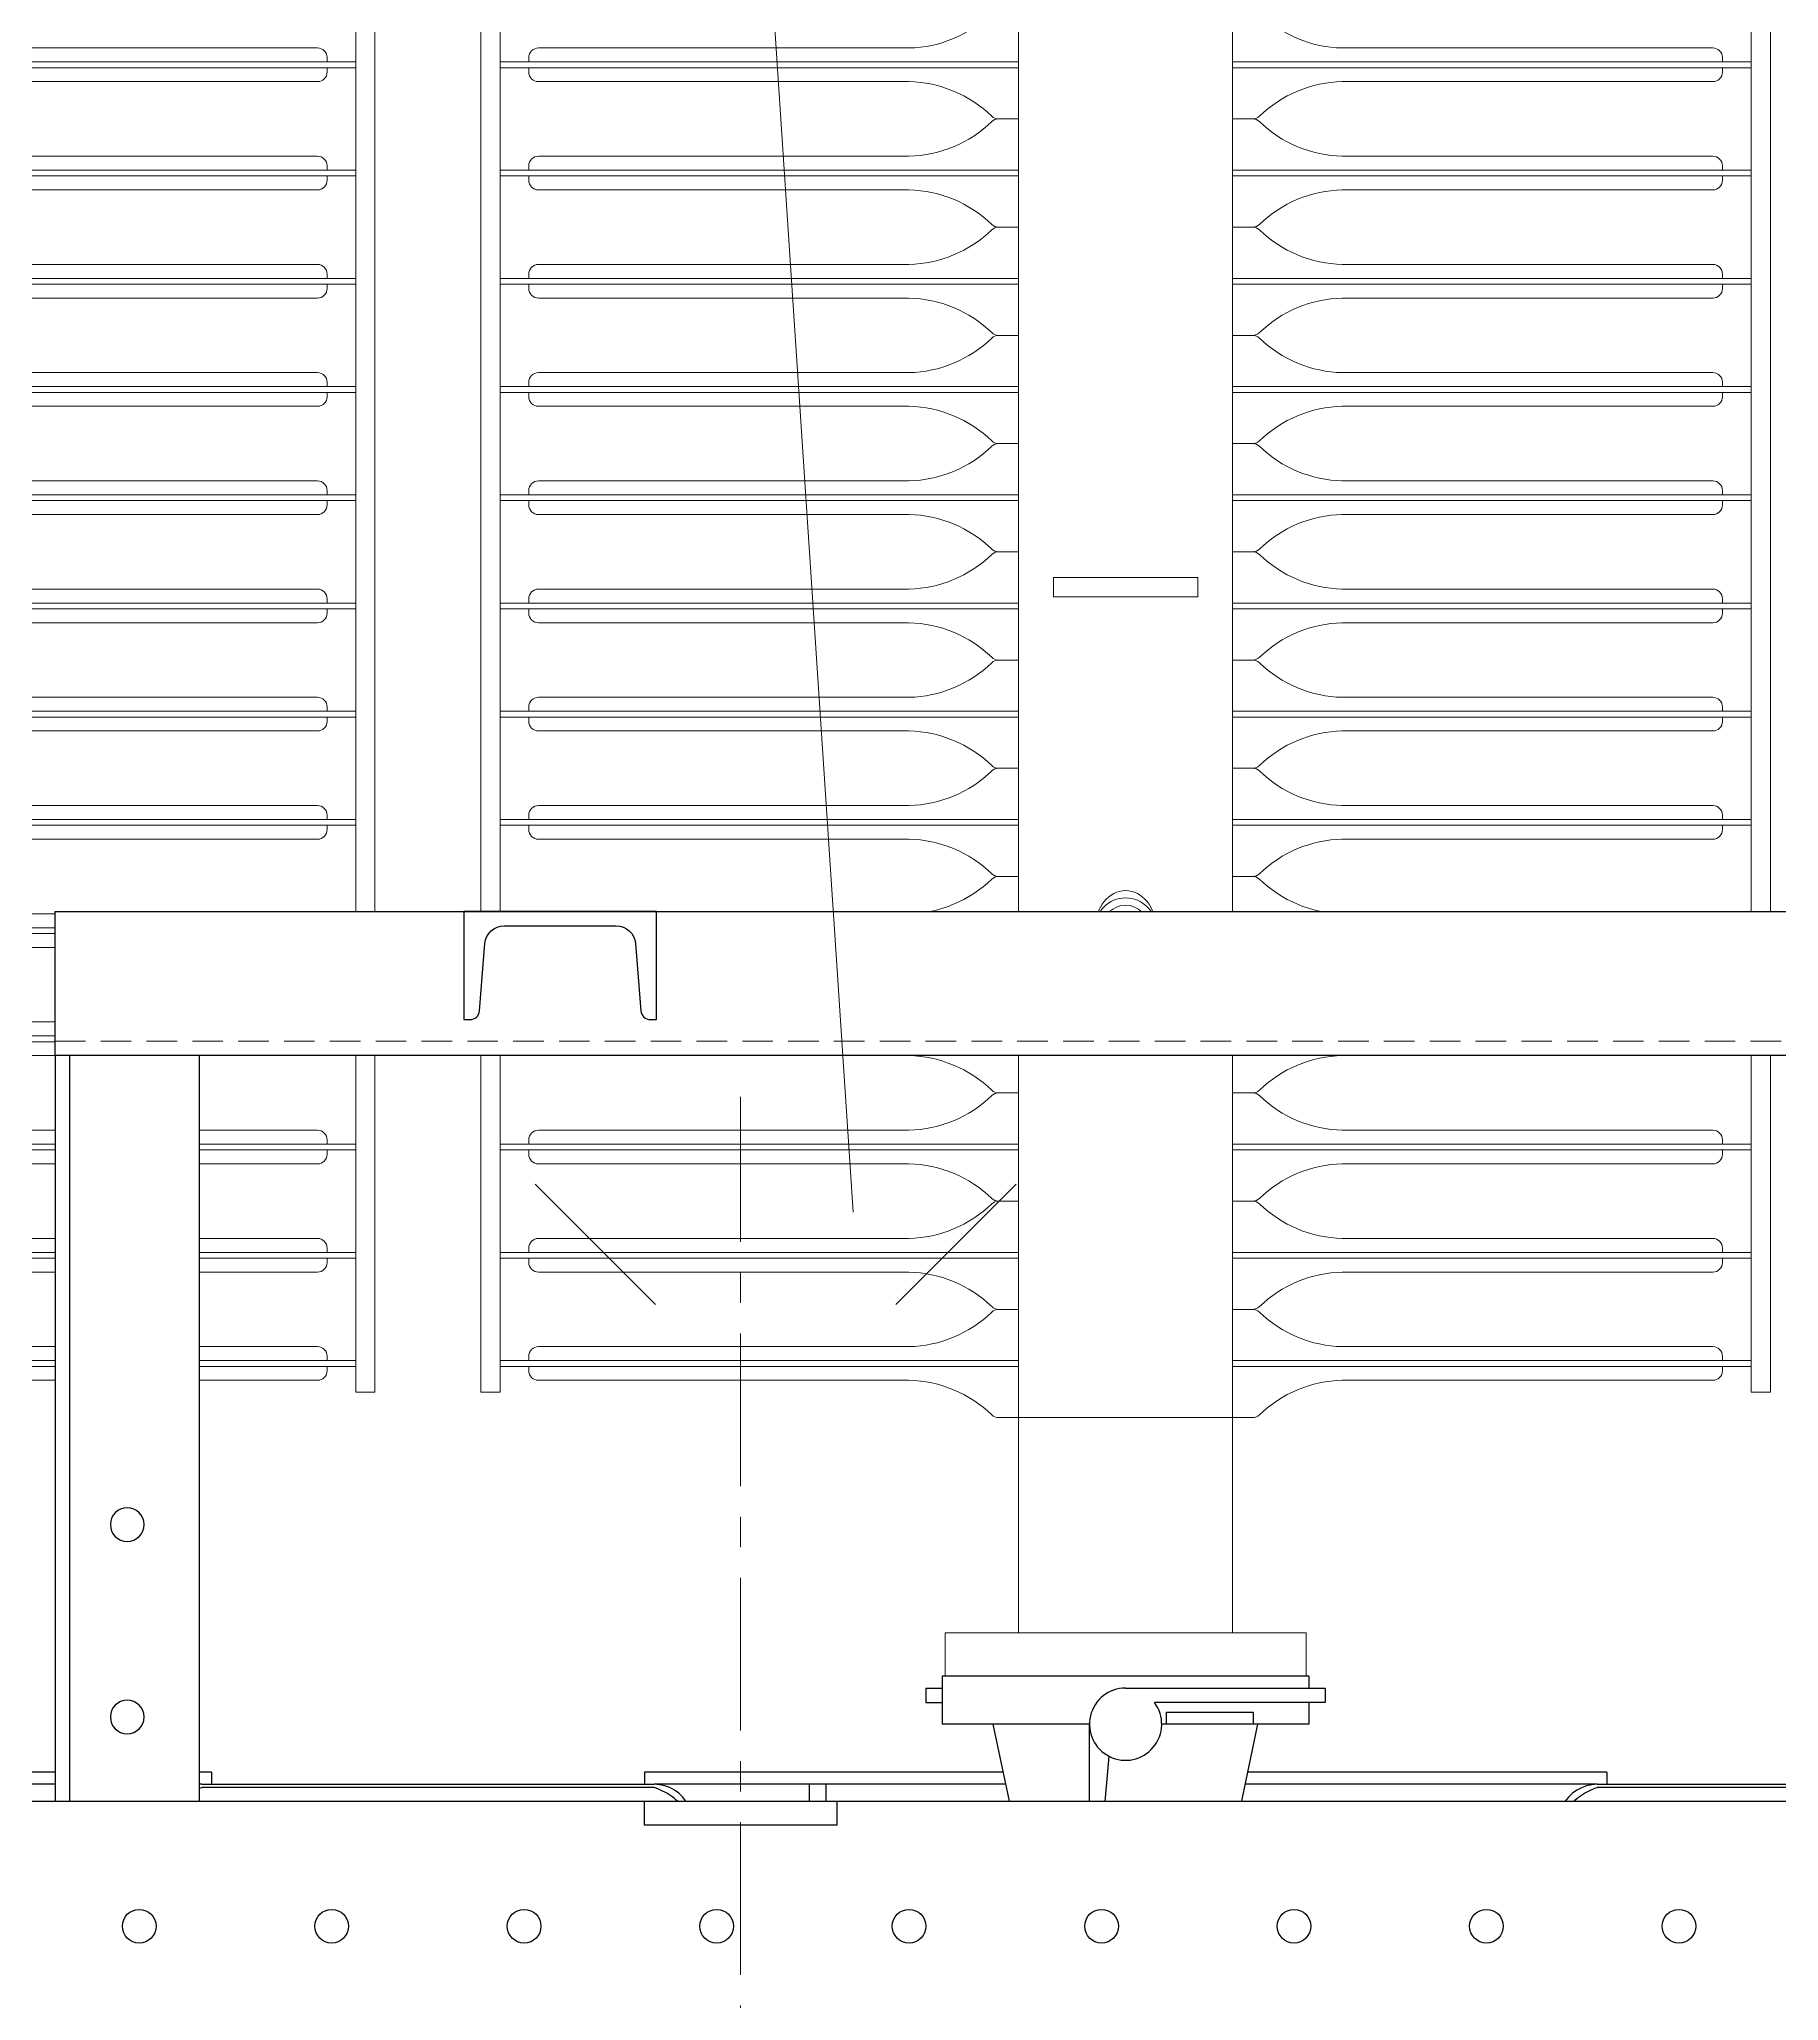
# Model space of a CAD drawing. Header units: millimetres. Extents: x -375473 to -325688, y 28300 to 106060.
# Drawn here: x -348688 to -347965, y 67136 to 67952 of the extents above; entities that cross this region are included whole.
import ezdxf

# ---------------------------------------------------------------- set-up
doc = ezdxf.new("R2010")
doc.units = ezdxf.units.MM
doc.header["$MEASUREMENT"] = 0
doc.set_wipeout_variables(frame=1)
doc.linetypes.add('CENTROX2', pattern=[101.6, 63.5, -12.7, 12.7, -12.7])
doc.linetypes.add('NASCOSTAX2', pattern=[19.05, 12.7, -6.35])
for name, color, linetype, lineweight in [('Assi BT', 190, 'CENTROX2', 5), ('N_Fittings', 3, 'NASCOSTAX2', 13), ('Radiatori', 140, 'Continuous', 13)]:
    doc.layers.add(name, color=color, linetype=linetype, lineweight=lineweight)
doc.layers.add('Construction', color=252, linetype='Continuous', plot=False)
for name, color, linetype in [('PSZ_Coperchio', 4, 'Continuous'), ('PSZ_Fittings', 210, 'Continuous'), ('STD_Cassa', 7, 'Continuous'), ('STD_Coperchio', 2, 'Continuous')]:
    doc.layers.add(name, color=color, linetype=linetype)
doc.styles.get("Standard").update_dxf_attribs({"font": 'ARIALN.TTF'})

# ---------------------------------------------------------------- blocks, each defined once
blk = doc.blocks.new('*U269')
for p, q in [((0, -75), (0, 75)), ((0, 75), (18, 75)), ((18, -75), (18, 75)), ((18, 44.5), (1547.5, 44.5)), ((107.5, -44.5), (107.5, 44.5)), ((1547.5, -44.5), (18, -44.5)), ((18, -75), (0, -75))]:
    blk.add_line(p, q)
for points in [[(118, 260), (1537, 260), (1537, 268), (118, 268)], [(448.72, 30), (456.81, 30), (456.81, -30), (448.72, -30)], [(118, -260), (1537, -260), (1537, -268), (118, -268)]]:
    blk.add_lwpolyline(points, close=True)
for points in [[(128.8, 44.5), (128.8, 260), (131.2, 260), (131.2, 44.5)], [(173.8, 44.5), (173.8, 260), (176.2, 260), (176.2, 44.5)], [(218.8, 44.5), (218.8, 260), (221.2, 260), (221.2, 44.5)], [(263.8, 44.5), (263.8, 260), (266.2, 260), (266.2, 44.5)], [(308.8, 44.5), (308.8, 260), (311.2, 260), (311.2, 44.5)], [(353.8, 44.5), (353.8, 260), (356.2, 260), (356.2, 44.5)], [(398.8, 44.5), (398.8, 260), (401.2, 260), (401.2, 44.5)], [(443.8, 44.5), (443.8, 260), (446.2, 260), (446.2, 44.5)], [(488.8, 44.5), (488.8, 260), (491.2, 260), (491.2, 44.5)], [(533.8, 44.5), (533.8, 260), (536.2, 260), (536.2, 44.5)], [(578.8, 44.5), (578.8, 260), (581.2, 260), (581.2, 44.5)], [(623.8, 44.5), (623.8, 260), (626.2, 260), (626.2, 44.5)], [(668.8, 44.5), (668.8, 260), (671.2, 260), (671.2, 44.5)], [(128.8, -44.5), (128.8, -260), (131.2, -260), (131.2, -44.5)], [(173.8, -44.5), (173.8, -260), (176.2, -260), (176.2, -44.5)], [(218.8, -44.5), (218.8, -260), (221.2, -260), (221.2, -44.5)], [(263.8, -44.5), (263.8, -260), (266.2, -260), (266.2, -44.5)], [(308.8, -44.5), (308.8, -260), (311.2, -260), (311.2, -44.5)], [(353.8, -44.5), (353.8, -260), (356.2, -260), (356.2, -44.5)], [(398.8, -44.5), (398.8, -260), (401.2, -260), (401.2, -44.5)], [(443.8, -44.5), (443.8, -260), (446.2, -260), (446.2, -44.5)], [(488.8, -44.5), (488.8, -260), (491.2, -260), (491.2, -44.5)], [(533.8, -44.5), (533.8, -260), (536.2, -260), (536.2, -44.5)], [(578.8, -44.5), (578.8, -260), (581.2, -260), (581.2, -44.5)], [(623.8, -44.5), (623.8, -260), (626.2, -260), (626.2, -44.5)], [(668.8, -44.5), (668.8, -260), (671.2, -260), (671.2, -44.5)]]:
    blk.add_lwpolyline(points)
for points in [[(107.5, 44.5), (107.5, 52.85, -0.194653), (108.63, 55.63, 0.189044), (123, 90.08), (123, 244.1, -0.414214), (127, 248.1), (128.8, 248.1)], [(152.5, 44.5), (152.5, 52.85, 0.194653), (151.37, 55.63, -0.189044), (137, 90.08), (137, 244.1, 0.414214), (133, 248.1), (131.2, 248.1)], [(152.5, 44.5), (152.5, 52.85, -0.194653), (153.63, 55.63, 0.189044), (168, 90.08), (168, 244.1, -0.414214), (172, 248.1), (173.8, 248.1)], [(197.5, 44.5), (197.5, 52.85, 0.194653), (196.37, 55.63, -0.189044), (182, 90.08), (182, 244.1, 0.414214), (178, 248.1), (176.2, 248.1)], [(197.5, 44.5), (197.5, 52.85, -0.194653), (198.63, 55.63, 0.189044), (213, 90.08), (213, 244.1, -0.414214), (217, 248.1), (218.8, 248.1)], [(242.5, 44.5), (242.5, 52.85, 0.194653), (241.37, 55.63, -0.189044), (227, 90.08), (227, 244.1, 0.414214), (223, 248.1), (221.2, 248.1)], [(242.5, 44.5), (242.5, 52.85, -0.194653), (243.63, 55.63, 0.189044), (258, 90.08), (258, 244.1, -0.414214), (262, 248.1), (263.8, 248.1)], [(287.5, 44.5), (287.5, 52.85, 0.194653), (286.37, 55.63, -0.189044), (272, 90.08), (272, 244.1, 0.414214), (268, 248.1), (266.2, 248.1)], [(287.5, 44.5), (287.5, 52.85, -0.194653), (288.63, 55.63, 0.189044), (303, 90.08), (303, 244.1, -0.414214), (307, 248.1), (308.8, 248.1)], [(332.5, 44.5), (332.5, 52.85, 0.194653), (331.37, 55.63, -0.189044), (317, 90.08), (317, 244.1, 0.414214), (313, 248.1), (311.2, 248.1)], [(332.5, 44.5), (332.5, 52.85, -0.194653), (333.63, 55.63, 0.189044), (348, 90.08), (348, 244.1, -0.414214), (352, 248.1), (353.8, 248.1)], [(377.5, 44.5), (377.5, 52.85, 0.194653), (376.37, 55.63, -0.189044), (362, 90.08), (362, 244.1, 0.414214), (358, 248.1), (356.2, 248.1)], [(377.5, 44.5), (377.5, 52.85, -0.194653), (378.63, 55.63, 0.189044), (393, 90.08), (393, 244.1, -0.414214), (397, 248.1), (398.8, 248.1)], [(422.5, 44.5), (422.5, 52.85, 0.194653), (421.37, 55.63, -0.189044), (407, 90.08), (407, 244.1, 0.414214), (403, 248.1), (401.2, 248.1)], [(422.5, 44.5), (422.5, 52.85, -0.194653), (423.63, 55.63, 0.189044), (438, 90.08), (438, 244.1, -0.414214), (442, 248.1), (443.8, 248.1)], [(467.5, 44.5), (467.5, 52.85, 0.194653), (466.37, 55.63, -0.189044), (452, 90.08), (452, 244.1, 0.414214), (448, 248.1), (446.2, 248.1)], [(467.5, 44.5), (467.5, 52.85, -0.194653), (468.63, 55.63, 0.189044), (483, 90.08), (483, 244.1, -0.414214), (487, 248.1), (488.8, 248.1)], [(512.5, 44.5), (512.5, 52.85, 0.194653), (511.37, 55.63, -0.189044), (497, 90.08), (497, 244.1, 0.414214), (493, 248.1), (491.2, 248.1)], [(512.5, 44.5), (512.5, 52.85, -0.194653), (513.63, 55.63, 0.189044), (528, 90.08), (528, 244.1, -0.414214), (532, 248.1), (533.8, 248.1)], [(557.5, 44.5), (557.5, 52.85, 0.194653), (556.37, 55.63, -0.189044), (542, 90.08), (542, 244.1, 0.414214), (538, 248.1), (536.2, 248.1)], [(557.5, 44.5), (557.5, 52.85, -0.194653), (558.63, 55.63, 0.189044), (573, 90.08), (573, 244.1, -0.414214), (577, 248.1), (578.8, 248.1)], [(602.5, 44.5), (602.5, 52.85, 0.194653), (601.37, 55.63, -0.189044), (587, 90.08), (587, 244.1, 0.414214), (583, 248.1), (581.2, 248.1)], [(602.5, 44.5), (602.5, 52.85, -0.194653), (603.63, 55.63, 0.189044), (618, 90.08), (618, 244.1, -0.414214), (622, 248.1), (623.8, 248.1)], [(647.5, 44.5), (647.5, 52.85, 0.194653), (646.37, 55.63, -0.189044), (632, 90.08), (632, 244.1, 0.414214), (628, 248.1), (626.2, 248.1)], [(647.5, 44.5), (647.5, 52.85, -0.194653), (648.63, 55.63, 0.189044), (663, 90.08), (663, 244.1, -0.414214), (667, 248.1), (668.8, 248.1)], [(692.5, 44.5), (692.5, 52.85, 0.194653), (691.37, 55.63, -0.189044), (677, 90.08), (677, 244.1, 0.414214), (673, 248.1), (671.2, 248.1)], [(107.5, -44.5), (107.5, -52.85, 0.194653), (108.63, -55.63, -0.189044), (123, -90.08), (123, -244.1, 0.414214), (127, -248.1), (128.8, -248.1)], [(152.5, -44.5), (152.5, -52.85, -0.194653), (151.37, -55.63, 0.189044), (137, -90.08), (137, -244.1, -0.414214), (133, -248.1), (131.2, -248.1)], [(152.5, -44.5), (152.5, -52.85, 0.194653), (153.63, -55.63, -0.189044), (168, -90.08), (168, -244.1, 0.414214), (172, -248.1), (173.8, -248.1)], [(197.5, -44.5), (197.5, -52.85, -0.194653), (196.37, -55.63, 0.189044), (182, -90.08), (182, -244.1, -0.414214), (178, -248.1), (176.2, -248.1)], [(197.5, -44.5), (197.5, -52.85, 0.194653), (198.63, -55.63, -0.189044), (213, -90.08), (213, -244.1, 0.414214), (217, -248.1), (218.8, -248.1)], [(242.5, -44.5), (242.5, -52.85, -0.194653), (241.37, -55.63, 0.189044), (227, -90.08), (227, -244.1, -0.414214), (223, -248.1), (221.2, -248.1)], [(242.5, -44.5), (242.5, -52.85, 0.194653), (243.63, -55.63, -0.189044), (258, -90.08), (258, -244.1, 0.414214), (262, -248.1), (263.8, -248.1)], [(287.5, -44.5), (287.5, -52.85, -0.194653), (286.37, -55.63, 0.189044), (272, -90.08), (272, -244.1, -0.414214), (268, -248.1), (266.2, -248.1)], [(287.5, -44.5), (287.5, -52.85, 0.194653), (288.63, -55.63, -0.189044), (303, -90.08), (303, -244.1, 0.414214), (307, -248.1), (308.8, -248.1)], [(332.5, -44.5), (332.5, -52.85, -0.194653), (331.37, -55.63, 0.189044), (317, -90.08), (317, -244.1, -0.414214), (313, -248.1), (311.2, -248.1)], [(332.5, -44.5), (332.5, -52.85, 0.194653), (333.63, -55.63, -0.189044), (348, -90.08), (348, -244.1, 0.414214), (352, -248.1), (353.8, -248.1)], [(377.5, -44.5), (377.5, -52.85, -0.194653), (376.37, -55.63, 0.189044), (362, -90.08), (362, -244.1, -0.414214), (358, -248.1), (356.2, -248.1)], [(377.5, -44.5), (377.5, -52.85, 0.194653), (378.63, -55.63, -0.189044), (393, -90.08), (393, -244.1, 0.414214), (397, -248.1), (398.8, -248.1)], [(422.5, -44.5), (422.5, -52.85, -0.194653), (421.37, -55.63, 0.189044), (407, -90.08), (407, -244.1, -0.414214), (403, -248.1), (401.2, -248.1)], [(422.5, -44.5), (422.5, -52.85, 0.194653), (423.63, -55.63, -0.189044), (438, -90.08), (438, -244.1, 0.414214), (442, -248.1), (443.8, -248.1)], [(467.5, -44.5), (467.5, -52.85, -0.194653), (466.37, -55.63, 0.189044), (452, -90.08), (452, -244.1, -0.414214), (448, -248.1), (446.2, -248.1)], [(467.5, -44.5), (467.5, -52.85, 0.194653), (468.63, -55.63, -0.189044), (483, -90.08), (483, -244.1, 0.414214), (487, -248.1), (488.8, -248.1)], [(512.5, -44.5), (512.5, -52.85, -0.194653), (511.37, -55.63, 0.189044), (497, -90.08), (497, -244.1, -0.414214), (493, -248.1), (491.2, -248.1)], [(512.5, -44.5), (512.5, -52.85, 0.194653), (513.63, -55.63, -0.189044), (528, -90.08), (528, -244.1, 0.414214), (532, -248.1), (533.8, -248.1)], [(557.5, -44.5), (557.5, -52.85, -0.194653), (556.37, -55.63, 0.189044), (542, -90.08), (542, -244.1, -0.414214), (538, -248.1), (536.2, -248.1)], [(557.5, -44.5), (557.5, -52.85, 0.194653), (558.63, -55.63, -0.189044), (573, -90.08), (573, -244.1, 0.414214), (577, -248.1), (578.8, -248.1)], [(602.5, -44.5), (602.5, -52.85, -0.194653), (601.37, -55.63, 0.189044), (587, -90.08), (587, -244.1, -0.414214), (583, -248.1), (581.2, -248.1)], [(602.5, -44.5), (602.5, -52.85, 0.194653), (603.63, -55.63, -0.189044), (618, -90.08), (618, -244.1, 0.414214), (622, -248.1), (623.8, -248.1)], [(647.5, -44.5), (647.5, -52.85, -0.194653), (646.37, -55.63, 0.189044), (632, -90.08), (632, -244.1, -0.414214), (628, -248.1), (626.2, -248.1)], [(647.5, -44.5), (647.5, -52.85, 0.194653), (648.63, -55.63, -0.189044), (663, -90.08), (663, -244.1, 0.414214), (667, -248.1), (668.8, -248.1)], [(692.5, -44.5), (692.5, -52.85, -0.194653), (691.37, -55.63, 0.189044), (677, -90.08), (677, -244.1, -0.414214), (673, -248.1), (671.2, -248.1)]]:
    blk.add_lwpolyline(points, format="xyb")
for radius in [12.63, 9.6]:
    blk.add_circle((310.96, 0), radius)
blk.add_ellipse((310.96, 0), major_axis=(15.66, 0), ratio=0.806492)
blk = doc.blocks.new('PF Cab. Sup. Junct. 1LIT011478DLX Sup')
blk.add_wipeout([(-30, 150), (30, 150), (30, 0), (-30, 0)])
blk.add_lwpolyline([(-30, 150), (30, 150), (30, 0), (-30, 0)], close=True)
for centre in [(0, 115), (0, 35)]:
    blk.add_circle(centre, 7)
at = {"layer": 'Construction', "insert": (0, 5.18), "char_height": 3, "width": 47.5752, "attachment_point": 5}
blk.add_mtext('{\\fTimes New Roman|b0|i0|c0|p18;Art.n° 1LIT011478DLX}', dxfattribs=at)
blk = doc.blocks.new('Pfisterer cable Support from DRW 1LIT702515DFX  Sup')
blk.add_wipeout([(0, 370), (1670, 370), (1670, 0), (1610, 0), (1610, 310), (60, 310), (60, 0), (0, 0)])
blk.add_line((1664, 310), (1664, 0))
for points in [[(0, 310), (1670, 310), (1670, 370), (0, 370)], [(1670, 0), (1610, 0), (1610, 310), (1670, 310)]]:
    blk.add_lwpolyline(points, close=True)
blk.add_lwpolyline([(1500, 325), (1497.49, 325, -0.39104), (1493.5, 328.68), (1491.27, 356.64, 0.39104), (1483.3, 364), (1436.7, 364, 0.39104), (1428.73, 356.64), (1426.5, 328.68, -0.39104), (1422.51, 325), (1420, 325), (1420, 370), (1500, 370)], format="xyb", close=True)
for centre in [(1640, 115), (1640, 35)]:
    blk.add_circle(centre, 7)
at = {"layer": 'N_Fittings'}
blk.add_line((0, 316), (1670, 316), dxfattribs=at)

msp = doc.modelspace()

# ---------------------------------------------------------------- linework, layer by layer
at = {"layer": 'STD_Cassa'}
for p, q in [((-348319.46, 67265.86), (-348319.46, 67259.86)), ((-348319.46, 67265.86), (-348312.66, 67265.86)), ((-348312.66, 67270.86), (-348312.66, 67250.86)), ((-348160.26, 67270.86), (-348312.66, 67270.86)), ((-348236.46, 67265.86), (-348153.46, 67265.86)), ((-348160.26, 67270.86), (-348160.26, 67265.86)), ((-348153.46, 67265.86), (-348153.46, 67259.86)), ((-348319.46, 67259.86), (-348312.66, 67259.86)), ((-348153.46, 67259.86), (-348224.46, 67259.86)), ((-348160.26, 67259.86), (-348160.26, 67250.86)), ((-348251.46, 67250.86), (-348312.66, 67250.86)), ((-348284.29, 67216.86), (-348291.46, 67250.86)), ((-348251.46, 67202.86), (-348251.46, 67250.86)), ((-348160.26, 67250.86), (-348221.46, 67250.86)), ((-348219.46, 67250.86), (-348219.46, 67255.86)), ((-348219.46, 67255.86), (-348183.46, 67255.86)), ((-348188.63, 67216.86), (-348181.46, 67250.86)), ((-348183.46, 67255.86), (-348183.46, 67250.86)), ((-348243.42, 67237.58), (-348246.46, 67202.86)), ((-348620.46, 67225.86), (-348766.73, 67225.86)), ((-348616.46, 67230.86), (-348765.68, 67230.86)), ((-348620.46, 67225.86), (-348432.46, 67225.86)), ((-348616.46, 67230.86), (-348616.46, 67225.86)), ((-348287.24, 67230.86), (-348436.46, 67230.86)), ((-348436.46, 67230.86), (-348436.46, 67225.86)), ((-348286.18, 67225.86), (-348432.46, 67225.86)), ((-348367.96, 67225.86), (-348367.96, 67216.86)), ((-348360.96, 67216.86), (-348360.96, 67225.86)), ((-348040.46, 67225.86), (-348186.73, 67225.86)), ((-348036.46, 67230.86), (-348185.68, 67230.86)), ((-348040.46, 67225.86), (-347852.46, 67225.86)), ((-348036.46, 67230.86), (-348036.46, 67225.86)), ((-348432.46, 67224.57), (-348620.46, 67224.57)), ((-347852.46, 67224.57), (-348040.46, 67224.57)), ((-348246.46, 67202.86), (-348251.46, 67202.86))]:
    msp.add_line(p, q, dxfattribs=at)
msp.add_lwpolyline([(-344842.46, 67216.86), (-344842.46, 65448.86), (-349890.46, 65448.86), (-349890.46, 67216.86)], close=True, dxfattribs=at)
msp.add_lwpolyline([(-344872.46, 65463.86), (-349855.46, 65463.86, -0.414214), (-349875.46, 65483.86), (-349875.46, 67186.86, -0.414214), (-349855.46, 67206.86), (-344872.46, 67206.86, -0.414214), (-344852.46, 67186.86), (-344852.46, 65483.86, -0.414214)], format="xyb", close=True, dxfattribs=at)
for centre in [(-348646.46, 67166.86), (-348566.46, 67166.86), (-348486.46, 67166.86), (-348406.46, 67166.86), (-348326.46, 67166.86), (-348246.46, 67166.86), (-348166.46, 67166.86), (-348086.46, 67166.86), (-348006.46, 67166.86)]:
    msp.add_circle(centre, 7, dxfattribs=at)
for centre, radius, start, end in [((-348236.46, 67250.86), 15, 90, 36.8699), ((-348620.46, 67209.86), 16, 90, 153.75231), ((-348432.46, 67209.86), 16, 26.24769, 90), ((-348040.46, 67209.86), 16, 90, 154.04243)]:
    msp.add_arc(centre, radius, start, end, dxfattribs=at)
for points, start_tangent, end_tangent in [([(-348632.18, 67216.91), (-348630.44, 67218.7), (-348627.4, 67221.09), (-348624.02, 67223.06), (-348620.46, 67224.57)], (0.655349, 0.755326), (0.942545, 0.334079)), ([(-348420.74, 67216.91), (-348422.48, 67218.7), (-348425.52, 67221.09), (-348428.9, 67223.06), (-348432.46, 67224.57)], (-0.655349, 0.755326), (-0.942545, 0.334079)), ([(-348052.18, 67216.91), (-348050.44, 67218.7), (-348047.4, 67221.09), (-348044.02, 67223.06), (-348040.46, 67224.57)], (0.655349, 0.755326), (0.942545, 0.334079))]:
    msp.add_spline(points, degree=3, dxfattribs=dict(at, start_tangent=start_tangent, end_tangent=end_tangent))

# ---------------------------------------------------------------- block references
at = {"layer": 'Radiatori', "xscale": -1, "rotation": 270}
for p in [(-348816.46, 67270.86), (-348236.46, 67270.86)]:
    msp.add_blockref('*U269', p, dxfattribs=at)

# ---------------------------------------------------------------- next in the draw order: wipeouts: each hides what was drawn before it
msp.add_wipeout([(-349892.46, 67218.86), (-344840.46, 67218.86), (-344840.46, 65446.86), (-349892.46, 65446.86)]).dxf.layer = 'STD_Coperchio'

# ---------------------------------------------------------------- next in the draw order: linework, layer by layer
at = {"layer": 'STD_Coperchio'}
msp.add_lwpolyline([(-349892.46, 67218.86), (-344840.46, 67218.86), (-344840.46, 65446.86), (-349892.46, 65446.86)], close=True, dxfattribs=at)
for centre in [(-348646.46, 67166.86), (-348566.46, 67166.86), (-348486.46, 67166.86), (-348406.46, 67166.86), (-348326.46, 67166.86), (-348246.46, 67166.86), (-348166.46, 67166.86), (-348086.46, 67166.86), (-348006.46, 67166.86)]:
    msp.add_circle(centre, 7, dxfattribs=at)

# ---------------------------------------------------------------- next in the draw order: block references
at = {"layer": 'PSZ_Coperchio', "xscale": -1}
msp.add_blockref('PF Cab. Sup. Junct. 1LIT011478DLX Sup', (-348651.47, 67218.86), dxfattribs=at)

# ---------------------------------------------------------------- next in the draw order: block references
at = {"layer": 'PSZ_Fittings', "xscale": -1}
msp.add_blockref('Pfisterer cable Support from DRW 1LIT702515DFX  Sup', (-347011.47, 67218.86), dxfattribs=at)

# ---------------------------------------------------------------- next in the draw order: linework, layer by layer
at = {"color": 5, "lineweight": 0, "ltscale": 0.13}
msp.add_line((-348349.68, 67463.79), (-348573.85, 70853.39), dxfattribs=at)
at = {"color": 3, "lineweight": 15, "ltscale": 0.01}
for p, q in [((-348431.92, 67425.36), (-348481.92, 67475.36)), ((-348281.92, 67475.36), (-348331.92, 67425.36))]:
    msp.add_line(p, q, dxfattribs=at)
at = {"layer": 'Assi BT'}
msp.add_line((-348396.47, 66740.23), (-348396.47, 67511.67), dxfattribs=at)
at = {"layer": 'PSZ_Coperchio'}
msp.add_lwpolyline([(-348356.46, 67208.86), (-348436.46, 67208.86), (-348436.46, 67218.86), (-348356.46, 67218.86)], close=True, dxfattribs=at)

doc.saveas('drawing.dxf')
